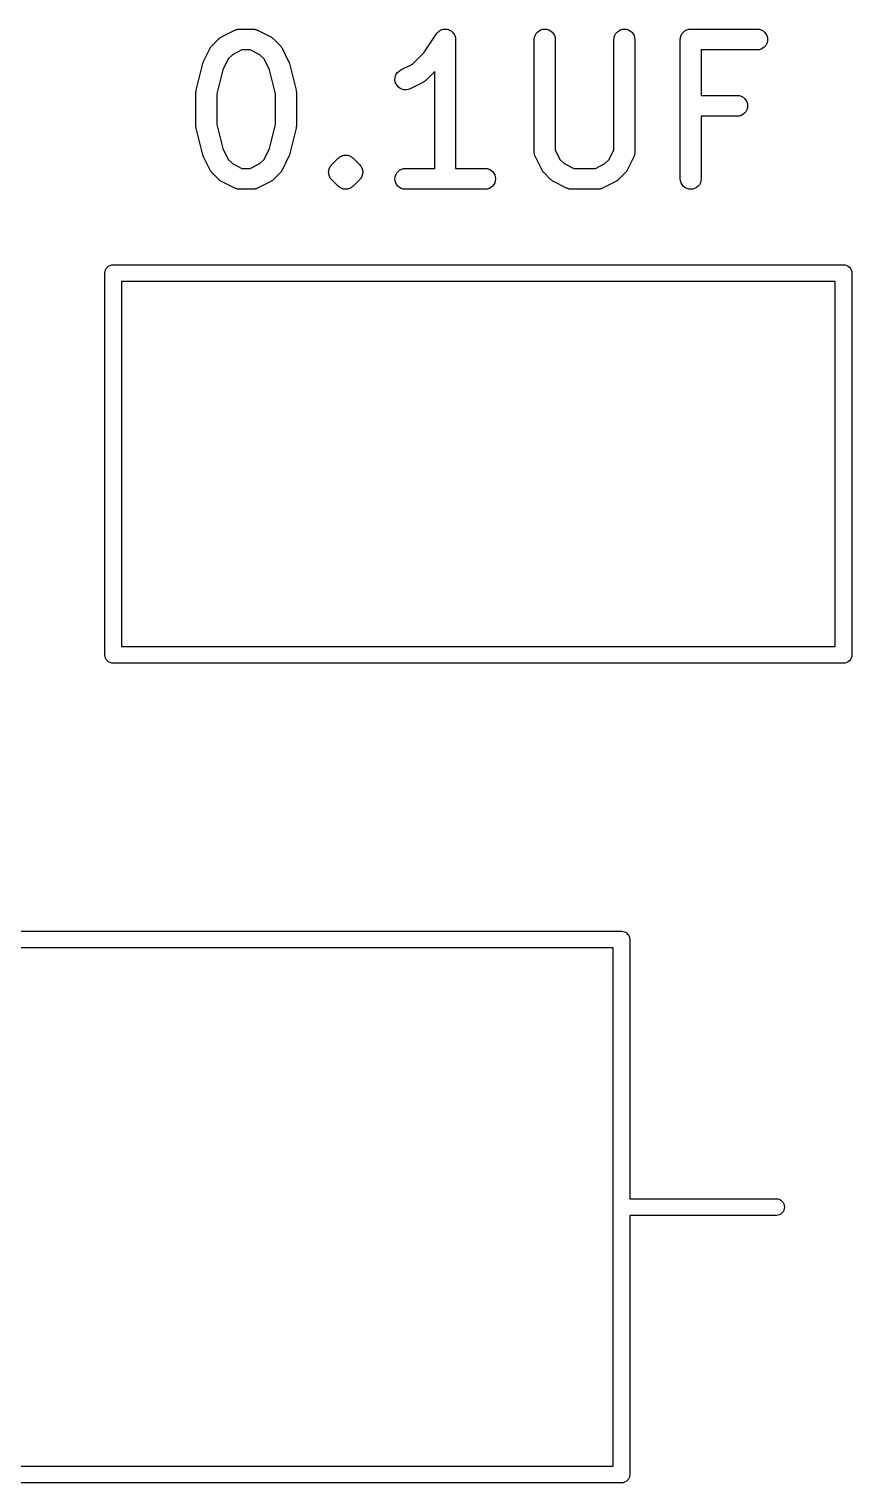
# Model space of a CAD drawing. Extents: x 34.9 to 107.5, y -97.9 to -39.6.
# Drawn here: x 80.07 to 85.97, y -52.53 to -42.09 of the extents above; entities that cross this region are included whole.
import ezdxf

# ---------------------------------------------------------------- set-up
doc = ezdxf.new("R2010")
doc.units = 0
doc.header["$MEASUREMENT"] = 0
doc.layers.add('BLACK', color=7, linetype='CONTINUOUS')

msp = doc.modelspace()

# ---------------------------------------------------------------- linework, layer by layer
at = {"layer": 'BLACK', "linetype": 'CONTINUOUS'}
for p, q in [((81.3818, -42.2066), (81.4294, -42.159)), ((81.4294, -42.159), (81.4302, -42.1582)), ((81.4302, -42.1582), (81.4335, -42.1556)), ((81.4335, -42.1556), (81.4365, -42.1527)), ((81.4365, -42.1527), (81.4392, -42.151)), ((81.4392, -42.151), (81.4416, -42.1491)), ((81.4416, -42.1491), (81.4454, -42.1472)), ((81.4454, -42.1472), (81.4489, -42.1449)), ((81.4489, -42.1449), (81.5442, -42.0973)), ((81.5442, -42.0973), (81.5451, -42.0968)), ((81.5451, -42.0968), (81.5472, -42.0961)), ((81.5472, -42.0961), (81.5491, -42.095)), ((81.5491, -42.095), (81.554, -42.0936)), ((81.554, -42.0936), (81.5589, -42.0918)), ((81.5589, -42.0918), (81.561, -42.0914)), ((81.561, -42.0914), (81.5631, -42.0908)), ((81.5631, -42.0908), (81.5683, -42.0903)), ((81.5683, -42.0903), (81.5733, -42.0895)), ((81.5733, -42.0895), (81.5755, -42.0896)), ((81.5755, -42.0896), (81.5777, -42.0894)), ((81.5777, -42.0894), (81.673, -42.0894)), ((81.673, -42.0894), (81.674, -42.0894)), ((81.674, -42.0894), (81.6762, -42.0896)), ((81.6762, -42.0896), (81.6784, -42.0896)), ((81.6784, -42.0896), (81.6835, -42.0904)), ((81.6835, -42.0904), (81.6885, -42.091)), ((81.6885, -42.091), (81.6906, -42.0917)), ((81.6906, -42.0917), (81.6928, -42.0921)), ((81.6928, -42.0921), (81.6976, -42.0939)), ((81.6976, -42.0939), (81.7025, -42.0954)), ((81.7025, -42.0954), (81.7044, -42.0965)), ((81.7044, -42.0965), (81.7065, -42.0973)), ((81.7065, -42.0973), (81.8017, -42.1449)), ((81.8017, -42.1449), (81.8027, -42.1454)), ((81.8027, -42.1454), (81.8062, -42.1477)), ((81.8062, -42.1477), (81.8099, -42.1497)), ((81.8099, -42.1497), (81.8123, -42.1517)), ((81.8123, -42.1517), (81.8149, -42.1534)), ((81.8149, -42.1534), (81.818, -42.1563)), ((81.818, -42.1563), (81.8212, -42.159)), ((81.8212, -42.159), (81.8688, -42.2066)), ((82.9004, -42.2595), (82.9915, -42.1228)), ((82.9915, -42.1228), (82.992, -42.122)), ((82.992, -42.122), (82.9921, -42.1219)), ((82.992, -42.122), (82.992, -42.122)), ((82.992, -42.122), (82.992, -42.122)), ((82.9921, -42.1219), (82.9968, -42.1163)), ((82.9968, -42.1163), (83.0014, -42.1108)), ((83.0014, -42.1108), (83.0015, -42.1108)), ((83.0015, -42.1107), (83.0074, -42.106)), ((83.0015, -42.1108), (83.0015, -42.1107)), ((83.0074, -42.106), (83.0128, -42.1016)), ((83.0128, -42.1016), (83.0129, -42.1016)), ((83.0129, -42.1016), (83.0198, -42.098)), ((83.0129, -42.1016), (83.0129, -42.1016)), ((83.0198, -42.098), (83.0258, -42.0948)), ((83.0258, -42.0948), (83.0259, -42.0948)), ((83.0259, -42.0948), (83.0332, -42.0927)), ((83.0259, -42.0948), (83.0259, -42.0948)), ((83.0332, -42.0927), (83.0399, -42.0907)), ((83.0399, -42.0907), (83.0399, -42.0907)), ((83.0399, -42.0907), (83.04, -42.0907)), ((83.04, -42.0907), (83.0472, -42.09)), ((83.0472, -42.09), (83.0544, -42.0894)), ((83.0544, -42.0894), (83.0545, -42.0894)), ((83.0545, -42.0894), (83.0545, -42.0894)), ((83.0545, -42.0894), (83.062, -42.0902)), ((83.062, -42.0902), (83.069, -42.0909)), ((83.069, -42.0909), (83.069, -42.0909)), ((83.069, -42.0909), (83.0691, -42.0909)), ((83.0691, -42.0909), (83.0765, -42.0932)), ((83.0765, -42.0932), (83.083, -42.0952)), ((83.083, -42.0952), (83.083, -42.0953)), ((83.083, -42.0953), (83.0831, -42.0953)), ((83.0831, -42.0953), (83.0896, -42.0988)), ((83.0896, -42.0988), (83.0958, -42.1022)), ((83.0958, -42.1022), (83.0959, -42.1022)), ((83.0959, -42.1022), (83.0959, -42.1023)), ((83.0959, -42.1023), (83.1015, -42.1069)), ((83.1015, -42.1069), (83.1071, -42.1115)), ((83.1071, -42.1115), (83.1072, -42.1116)), ((83.1072, -42.1116), (83.1072, -42.1116)), ((83.1072, -42.1116), (83.1121, -42.1176)), ((83.1121, -42.1176), (83.1164, -42.1229)), ((83.1164, -42.1229), (83.1164, -42.1229)), ((83.1164, -42.1229), (83.1164, -42.123)), ((83.1164, -42.123), (83.1201, -42.1298)), ((83.1201, -42.1298), (83.1232, -42.1358)), ((83.1232, -42.1358), (83.1233, -42.1359)), ((83.1233, -42.1359), (83.1233, -42.1359)), ((83.1233, -42.1359), (83.1254, -42.143)), ((83.1254, -42.143), (83.1275, -42.1498)), ((83.1275, -42.1498), (83.1275, -42.1499)), ((83.1275, -42.1499), (83.1275, -42.1499)), ((83.1275, -42.1499), (83.1282, -42.1573)), ((83.1282, -42.1573), (83.1289, -42.1644)), ((83.1289, -42.1644), (83.1289, -43.0894)), ((83.6932, -42.1633), (83.6948, -42.1488)), ((83.6932, -42.1644), (83.6932, -42.1633)), ((83.6932, -42.9739), (83.6932, -42.1644)), ((83.6948, -42.1488), (83.6993, -42.1348)), ((83.6993, -42.1348), (83.7063, -42.122)), ((83.7063, -42.122), (83.7157, -42.1108)), ((83.7157, -42.1108), (83.7271, -42.1016)), ((83.7271, -42.1016), (83.7401, -42.0948)), ((83.7401, -42.0948), (83.7541, -42.0907)), ((83.7541, -42.0907), (83.7687, -42.0894)), ((83.7687, -42.0894), (83.7833, -42.0909)), ((83.7833, -42.0909), (83.7973, -42.0952)), ((83.7973, -42.0952), (83.8101, -42.1022)), ((83.8101, -42.1022), (83.8214, -42.1115)), ((83.8214, -42.1115), (83.8307, -42.1229)), ((83.8307, -42.1229), (83.8375, -42.1358)), ((83.8375, -42.1358), (83.8418, -42.1498)), ((83.8418, -42.1498), (83.8432, -42.1644)), ((83.8432, -42.1644), (83.8432, -42.9562)), ((84.2646, -42.1633), (84.2663, -42.1488)), ((84.2646, -42.1644), (84.2646, -42.1633)), ((84.2646, -42.9562), (84.2646, -42.1644)), ((84.2663, -42.1488), (84.2707, -42.1348)), ((84.2707, -42.1348), (84.2777, -42.122)), ((84.2777, -42.122), (84.2871, -42.1108)), ((84.2871, -42.1108), (84.2986, -42.1016)), ((84.2986, -42.1016), (84.3115, -42.0948)), ((84.3115, -42.0948), (84.3256, -42.0907)), ((84.3256, -42.0907), (84.3401, -42.0894)), ((84.3401, -42.0894), (84.3547, -42.0909)), ((84.3547, -42.0909), (84.3687, -42.0952)), ((84.3687, -42.0952), (84.3816, -42.1022)), ((84.3816, -42.1022), (84.3928, -42.1115)), ((84.3928, -42.1115), (84.4021, -42.1229)), ((84.4021, -42.1229), (84.409, -42.1358)), ((84.409, -42.1358), (84.4132, -42.1498)), ((84.4132, -42.1498), (84.4146, -42.1644)), ((84.4146, -42.1644), (84.4146, -42.9739)), ((84.7408, -42.1633), (84.7416, -42.1563)), ((84.7408, -42.1638), (84.7408, -42.1633)), ((84.7408, -42.1639), (84.7408, -42.1638)), ((84.7408, -42.1644), (84.7408, -42.1639)), ((84.7408, -42.1639), (84.7408, -42.1639)), ((84.7408, -43.1644), (84.7408, -42.1644)), ((84.7416, -42.1563), (84.7423, -42.1493)), ((84.7423, -42.1493), (84.7424, -42.149)), ((84.7424, -42.1488), (84.7446, -42.1421)), ((84.7424, -42.149), (84.7424, -42.1488)), ((84.7446, -42.1421), (84.7467, -42.1353)), ((84.7467, -42.1353), (84.7468, -42.1351)), ((84.7468, -42.1351), (84.7469, -42.1348)), ((84.7469, -42.1348), (84.7503, -42.1286)), ((84.7503, -42.1286), (84.7536, -42.1224)), ((84.7536, -42.1224), (84.7538, -42.1222)), ((84.7538, -42.1222), (84.7539, -42.122)), ((84.7539, -42.122), (84.7585, -42.1166)), ((84.7585, -42.1166), (84.763, -42.1112)), ((84.763, -42.1112), (84.7632, -42.111)), ((84.7632, -42.111), (84.7633, -42.1108)), ((84.7633, -42.1108), (84.7688, -42.1064)), ((84.7688, -42.1064), (84.7743, -42.1019)), ((84.7743, -42.1019), (84.7745, -42.1018)), ((84.7745, -42.1018), (84.7747, -42.1016)), ((84.7747, -42.1016), (84.781, -42.0984)), ((84.781, -42.0984), (84.7872, -42.095)), ((84.7872, -42.095), (84.7875, -42.095)), ((84.7875, -42.095), (84.7877, -42.0948)), ((84.7877, -42.0948), (84.7945, -42.0928)), ((84.7945, -42.0928), (84.8012, -42.0908)), ((84.8012, -42.0908), (84.8015, -42.0908)), ((84.8015, -42.0908), (84.8018, -42.0907)), ((84.8018, -42.0907), (84.8088, -42.0901)), ((84.8088, -42.0901), (84.8158, -42.0894)), ((84.8158, -42.0894), (85.292, -42.0894)), ((85.292, -42.0894), (85.293, -42.0894)), ((85.293, -42.0894), (85.3076, -42.091)), ((85.3076, -42.091), (85.3215, -42.0954)), ((85.3215, -42.0954), (85.3344, -42.1025)), ((85.3344, -42.1025), (85.3456, -42.1119)), ((85.3456, -42.1119), (85.3548, -42.1233)), ((85.3548, -42.1233), (85.3615, -42.1363)), ((85.3615, -42.1363), (85.3657, -42.1503)), ((85.367, -42.1649), (85.3655, -42.1795)), ((85.3657, -42.1503), (85.367, -42.1649)), ((81.3202, -42.3213), (81.3678, -42.2261)), ((81.3678, -42.2261), (81.3682, -42.2251)), ((81.3682, -42.2251), (81.3705, -42.2216)), ((81.3705, -42.2216), (81.3725, -42.2179)), ((81.3725, -42.2179), (81.3745, -42.2155)), ((81.3745, -42.2155), (81.3762, -42.2129)), ((81.3762, -42.2129), (81.3791, -42.2098)), ((81.3791, -42.2098), (81.3818, -42.2066)), ((81.5954, -42.2394), (81.5269, -42.2736)), ((81.6552, -42.2394), (81.5954, -42.2394)), ((81.7238, -42.2736), (81.6552, -42.2394)), ((81.8688, -42.2066), (81.8696, -42.2073)), ((81.8696, -42.2073), (81.8722, -42.2106)), ((81.8722, -42.2106), (81.8751, -42.2137)), ((81.8751, -42.2137), (81.8768, -42.2163)), ((81.8768, -42.2163), (81.8787, -42.2188)), ((81.8787, -42.2188), (81.8806, -42.2225)), ((81.8806, -42.2225), (81.8829, -42.2261)), ((81.8829, -42.2261), (81.9305, -42.3213)), ((82.819, -42.3408), (82.9004, -42.2595)), ((85.292, -42.2394), (84.8908, -42.2394)), ((84.8908, -42.2394), (84.8908, -42.5656)), ((85.3066, -42.238), (85.292, -42.2394)), ((85.3206, -42.2337), (85.3066, -42.238)), ((85.3335, -42.2268), (85.3206, -42.2337)), ((85.3448, -42.2176), (85.3335, -42.2268)), ((85.3542, -42.2063), (85.3448, -42.2176)), ((85.3611, -42.1934), (85.3542, -42.2063)), ((85.3655, -42.1795), (85.3611, -42.1934)), ((81.2669, -42.5271), (81.3145, -42.3367)), ((81.3145, -42.3367), (81.3147, -42.3357)), ((81.3147, -42.3357), (81.3149, -42.3353)), ((81.3149, -42.335), (81.3174, -42.3285)), ((81.3149, -42.3353), (81.3149, -42.335)), ((81.3174, -42.3285), (81.3198, -42.3219)), ((81.3198, -42.3219), (81.32, -42.3216)), ((81.32, -42.3216), (81.3202, -42.3213)), ((81.4965, -42.304), (81.458, -42.381)), ((81.5269, -42.2736), (81.4965, -42.304)), ((81.7542, -42.304), (81.7238, -42.2736)), ((81.7927, -42.381), (81.7542, -42.304)), ((81.9305, -42.3213), (81.931, -42.3223)), ((81.931, -42.3223), (81.9311, -42.3226)), ((81.9311, -42.3226), (81.9313, -42.3229)), ((81.9313, -42.3229), (81.9336, -42.3295)), ((81.9336, -42.3295), (81.936, -42.336)), ((81.936, -42.336), (81.9361, -42.3363)), ((81.9361, -42.3363), (81.9362, -42.3367)), ((81.9362, -42.3367), (81.9838, -42.5271)), ((82.7346, -42.383), (82.819, -42.3408)), ((81.458, -42.381), (81.4146, -42.5546)), ((81.836, -42.5546), (81.7927, -42.381)), ((82.6934, -42.455), (82.6938, -42.4404)), ((82.6957, -42.4695), (82.6934, -42.455)), ((82.6938, -42.4404), (82.6971, -42.4261)), ((82.7009, -42.4832), (82.6957, -42.4695)), ((82.6971, -42.4261), (82.7031, -42.4128)), ((82.7031, -42.4128), (82.7116, -42.4009)), ((82.7116, -42.4009), (82.7223, -42.3908)), ((82.7223, -42.3908), (82.7346, -42.383)), ((82.897, -42.4696), (82.8017, -42.5172)), ((82.9005, -42.4673), (82.897, -42.4696)), ((82.9043, -42.4654), (82.9005, -42.4673)), ((82.9067, -42.4634), (82.9043, -42.4654)), ((82.9094, -42.4618), (82.9067, -42.4634)), ((82.9124, -42.4589), (82.9094, -42.4618)), ((82.9157, -42.4562), (82.9124, -42.4589)), ((82.9165, -42.4555), (82.9157, -42.4562)), ((82.9789, -42.3931), (82.9165, -42.4555)), ((82.9789, -43.0894), (82.9789, -42.3931)), ((81.2646, -42.5443), (81.2648, -42.543)), ((81.2646, -42.5453), (81.2646, -42.5443)), ((81.2646, -42.7834), (81.2646, -42.5453)), ((81.2647, -42.5416), (81.2656, -42.5357)), ((81.2648, -42.543), (81.2647, -42.5416)), ((81.2656, -42.5357), (81.2663, -42.5297)), ((81.2663, -42.5297), (81.2667, -42.5285)), ((81.2667, -42.5285), (81.2669, -42.5271)), ((81.4146, -42.5546), (81.4146, -42.7742)), ((81.836, -42.7742), (81.836, -42.5546)), ((81.9838, -42.5271), (81.9841, -42.5282)), ((81.9841, -42.5282), (81.9842, -42.5295)), ((81.9842, -42.5295), (81.9846, -42.5308)), ((81.9846, -42.5308), (81.9852, -42.5367)), ((81.9852, -42.5367), (81.986, -42.5427)), ((81.986, -42.5427), (81.9859, -42.544)), ((81.9859, -42.544), (81.986, -42.5453)), ((81.986, -42.5453), (81.986, -42.7834)), ((82.7086, -42.4956), (82.7009, -42.4832)), ((82.7186, -42.5063), (82.7086, -42.4956)), ((82.7304, -42.5149), (82.7186, -42.5063)), ((82.7437, -42.521), (82.7304, -42.5149)), ((82.758, -42.5244), (82.7437, -42.521)), ((82.7726, -42.525), (82.758, -42.5244)), ((82.7871, -42.5227), (82.7726, -42.525)), ((82.8008, -42.5176), (82.7871, -42.5227)), ((82.8017, -42.5172), (82.8008, -42.5176)), ((84.8908, -42.5656), (85.1491, -42.5656)), ((85.1491, -42.5656), (85.1502, -42.5656)), ((85.1502, -42.5656), (85.1647, -42.5672)), ((85.1647, -42.5672), (85.1787, -42.5716)), ((85.1787, -42.5716), (85.1915, -42.5787)), ((85.1915, -42.5787), (85.2027, -42.5881)), ((85.2113, -42.6825), (85.202, -42.6938)), ((85.2027, -42.5881), (85.2119, -42.5995)), ((85.2183, -42.6696), (85.2113, -42.6825)), ((85.2119, -42.5995), (85.2187, -42.6125)), ((85.2226, -42.6557), (85.2183, -42.6696)), ((85.2187, -42.6125), (85.2228, -42.6265)), ((85.2241, -42.6411), (85.2226, -42.6557)), ((85.2228, -42.6265), (85.2241, -42.6411)), ((81.2647, -42.7848), (81.2646, -42.7834)), ((81.2647, -42.7861), (81.2647, -42.7848)), ((81.2655, -42.792), (81.2647, -42.7861)), ((81.4146, -42.7742), (81.458, -42.9477)), ((81.7927, -42.9477), (81.836, -42.7742)), ((81.986, -42.7871), (81.9851, -42.7931)), ((81.986, -42.7845), (81.9859, -42.7858)), ((81.9859, -42.7858), (81.986, -42.7871)), ((81.986, -42.7834), (81.986, -42.7845)), ((85.1491, -42.7156), (84.8908, -42.7156)), ((84.8908, -42.7156), (84.8908, -43.1644)), ((85.1637, -42.7141), (85.1491, -42.7156)), ((85.1777, -42.7099), (85.1637, -42.7141)), ((85.1906, -42.703), (85.1777, -42.7099)), ((85.202, -42.6938), (85.1906, -42.703)), ((81.266, -42.798), (81.2655, -42.792)), ((81.2664, -42.7993), (81.266, -42.798)), ((81.2666, -42.8006), (81.2664, -42.7993)), ((81.2669, -42.8016), (81.2666, -42.8006)), ((81.3145, -42.9921), (81.2669, -42.8016)), ((81.9838, -42.8016), (81.9362, -42.9921)), ((81.984, -42.8003), (81.9838, -42.8016)), ((81.9844, -42.799), (81.984, -42.8003)), ((81.9851, -42.7931), (81.9844, -42.799)), ((81.3146, -42.9924), (81.3145, -42.9921)), ((81.3146, -42.9928), (81.3146, -42.9924)), ((81.317, -42.9993), (81.3146, -42.9928)), ((81.3194, -43.0059), (81.317, -42.9993)), ((81.458, -42.9477), (81.4965, -43.0247)), ((81.7542, -43.0247), (81.7927, -42.9477)), ((81.9357, -42.9938), (81.9332, -43.0003)), ((81.9358, -42.9934), (81.9357, -42.9938)), ((81.9359, -42.9931), (81.9358, -42.9934)), ((81.9362, -42.9921), (81.9359, -42.9931)), ((82.305, -43.003), (82.3113, -42.9997)), ((82.3113, -42.9997), (82.3114, -42.9997)), ((82.3114, -42.9997), (82.3115, -42.9996)), ((82.3115, -42.9996), (82.3117, -42.9996)), ((82.3117, -42.9996), (82.3118, -42.9995)), ((82.3118, -42.9995), (82.3185, -42.9975)), ((82.3185, -42.9975), (82.3253, -42.9955)), ((82.3253, -42.9955), (82.3254, -42.9955)), ((82.3254, -42.9955), (82.3256, -42.9955)), ((82.3256, -42.9955), (82.3257, -42.9955)), ((82.3257, -42.9955), (82.3258, -42.9954)), ((82.3258, -42.9954), (82.3328, -42.9948)), ((82.3328, -42.9948), (82.3399, -42.9941)), ((82.3399, -42.9941), (82.34, -42.9942)), ((82.34, -42.9942), (82.3401, -42.9941)), ((82.3401, -42.9941), (82.3403, -42.9942)), ((82.3403, -42.9942), (82.3404, -42.9941)), ((82.3404, -42.9941), (82.3473, -42.9949)), ((82.3473, -42.9949), (82.3544, -42.9956)), ((82.3544, -42.9956), (82.3546, -42.9957)), ((82.3546, -42.9957), (82.3547, -42.9957)), ((82.3547, -42.9957), (82.3548, -42.9957)), ((82.3548, -42.9957), (82.355, -42.9957)), ((82.355, -42.9957), (82.3615, -42.9978)), ((82.3615, -42.9978), (82.3616, -42.9978)), ((82.3616, -42.9978), (82.3684, -42.9999)), ((82.3684, -42.9999), (82.3686, -43)), ((82.3686, -43), (82.3687, -43)), ((82.3687, -43), (82.3688, -43.0001)), ((83.6934, -42.9761), (83.6932, -42.9739)), ((83.6933, -42.9783), (83.6934, -42.9761)), ((83.6941, -42.9834), (83.6933, -42.9783)), ((83.6946, -42.9885), (83.6941, -42.9834)), ((83.6953, -42.9906), (83.6946, -42.9885)), ((83.6956, -42.9928), (83.6953, -42.9906)), ((83.6974, -42.9976), (83.6956, -42.9928)), ((83.6988, -43.0025), (83.6974, -42.9976)), ((83.8432, -42.9562), (83.8774, -43.0247)), ((84.2304, -43.0247), (84.2646, -42.9562)), ((84.4101, -42.9986), (84.4086, -43.0035)), ((84.4119, -42.9938), (84.4101, -42.9986)), ((84.4123, -42.9916), (84.4119, -42.9938)), ((84.413, -42.9895), (84.4123, -42.9916)), ((84.4136, -42.9844), (84.413, -42.9895)), ((84.4144, -42.9794), (84.4136, -42.9844)), ((84.4146, -42.975), (84.4144, -42.9771)), ((84.4144, -42.9771), (84.4144, -42.9794)), ((84.4146, -42.9739), (84.4146, -42.975)), ((81.3196, -43.0062), (81.3194, -43.0059)), ((81.3197, -43.0065), (81.3196, -43.0062)), ((81.3202, -43.0074), (81.3197, -43.0065)), ((81.3678, -43.1027), (81.3202, -43.0074)), ((81.37, -43.1063), (81.3678, -43.1027)), ((81.4965, -43.0247), (81.5269, -43.0551)), ((81.5269, -43.0551), (81.5954, -43.0894)), ((81.5954, -43.0894), (81.6552, -43.0894)), ((81.6552, -43.0894), (81.7238, -43.0551)), ((81.7238, -43.0551), (81.7542, -43.0247)), ((81.8824, -43.1036), (81.8801, -43.1072)), ((81.8829, -43.1027), (81.8824, -43.1036)), ((81.9305, -43.0074), (81.8829, -43.1027)), ((81.9306, -43.0071), (81.9305, -43.0074)), ((81.9308, -43.0068), (81.9306, -43.0071)), ((81.9332, -43.0003), (81.9308, -43.0068)), ((82.2178, -43.109), (82.2185, -43.1019)), ((82.2185, -43.1019), (82.2186, -43.1017)), ((82.2186, -43.1014), (82.2207, -43.0947)), ((82.2186, -43.1017), (82.2186, -43.1014)), ((82.2207, -43.0947), (82.2228, -43.0879)), ((82.2228, -43.0879), (82.2229, -43.0877)), ((82.2229, -43.0877), (82.223, -43.0875)), ((82.223, -43.0875), (82.2264, -43.0812)), ((82.2264, -43.0812), (82.2297, -43.075)), ((82.2297, -43.075), (82.2298, -43.0748)), ((82.2298, -43.0748), (82.23, -43.0746)), ((82.23, -43.0746), (82.2345, -43.0691)), ((82.2345, -43.0691), (82.239, -43.0637)), ((82.239, -43.0637), (82.2866, -43.0161)), ((82.2866, -43.0161), (82.2869, -43.0158)), ((82.2869, -43.0158), (82.287, -43.0157)), ((82.287, -43.0157), (82.2871, -43.0156)), ((82.287, -43.0157), (82.287, -43.0157)), ((82.2871, -43.0156), (82.2872, -43.0155)), ((82.2871, -43.0156), (82.2871, -43.0156)), ((82.2872, -43.0155), (82.2873, -43.0154)), ((82.2873, -43.0154), (82.2928, -43.011)), ((82.2928, -43.011), (82.2983, -43.0065)), ((82.2983, -43.0065), (82.2985, -43.0065)), ((82.2985, -43.0065), (82.2986, -43.0064)), ((82.2986, -43.0064), (82.2987, -43.0063)), ((82.2987, -43.0063), (82.2988, -43.0062)), ((82.2988, -43.0062), (82.305, -43.003)), ((82.3688, -43.0001), (82.3689, -43.0001)), ((82.3689, -43.0001), (82.375, -43.0034)), ((82.375, -43.0034), (82.3813, -43.0068)), ((82.3813, -43.0068), (82.3814, -43.0069)), ((82.3814, -43.0069), (82.3816, -43.007)), ((82.3816, -43.007), (82.3817, -43.007)), ((82.3817, -43.007), (82.3818, -43.0071)), ((82.3818, -43.0071), (82.3872, -43.0116)), ((82.3872, -43.0116), (82.3927, -43.0161)), ((82.3927, -43.0161), (82.4403, -43.0637)), ((82.4403, -43.0637), (82.4406, -43.0641)), ((82.4406, -43.0641), (82.4406, -43.0641)), ((82.4406, -43.0641), (82.4406, -43.0641)), ((82.4406, -43.0641), (82.441, -43.0645)), ((82.441, -43.0645), (82.4454, -43.07)), ((82.4454, -43.07), (82.4499, -43.0755)), ((82.4499, -43.0755), (82.45, -43.0757)), ((82.45, -43.0757), (82.4501, -43.0759)), ((82.4501, -43.0759), (82.4534, -43.0822)), ((82.4534, -43.0822), (82.4567, -43.0884)), ((82.4567, -43.0884), (82.4568, -43.0887)), ((82.4568, -43.0887), (82.4569, -43.0889)), ((82.4569, -43.0889), (82.4589, -43.0957)), ((82.4589, -43.0957), (82.4609, -43.1024)), ((82.4609, -43.1024), (82.4609, -43.1027)), ((82.4609, -43.1027), (82.461, -43.103)), ((82.461, -43.103), (82.4616, -43.11)), ((82.7153, -43.1112), (82.7267, -43.1019)), ((82.7267, -43.1019), (82.7396, -43.095)), ((82.7396, -43.095), (82.7536, -43.0908)), ((82.7536, -43.0908), (82.7682, -43.0894)), ((82.7682, -43.0894), (82.9789, -43.0894)), ((83.1289, -43.0894), (83.3396, -43.0894)), ((83.3396, -43.0894), (83.3407, -43.0894)), ((83.3407, -43.0894), (83.3552, -43.091)), ((83.3552, -43.091), (83.3692, -43.0954)), ((83.3692, -43.0954), (83.382, -43.1025)), ((83.382, -43.1025), (83.3932, -43.1119)), ((83.6999, -43.0044), (83.6988, -43.0025)), ((83.7006, -43.0065), (83.6999, -43.0044)), ((83.7011, -43.0074), (83.7006, -43.0065)), ((83.7487, -43.1027), (83.7011, -43.0074)), ((83.751, -43.1063), (83.7487, -43.1027)), ((83.8774, -43.0247), (83.9079, -43.0551)), ((83.9079, -43.0551), (83.9764, -43.0894)), ((83.9764, -43.0894), (84.1314, -43.0894)), ((84.1314, -43.0894), (84.2, -43.0551)), ((84.2, -43.0551), (84.2304, -43.0247)), ((84.3586, -43.1036), (84.3563, -43.1072)), ((84.3591, -43.1027), (84.3586, -43.1036)), ((84.4067, -43.0074), (84.3591, -43.1027)), ((84.4075, -43.0054), (84.4067, -43.0074)), ((84.4086, -43.0035), (84.4075, -43.0054)), ((81.372, -43.11), (81.37, -43.1063)), ((81.3739, -43.1124), (81.372, -43.11)), ((81.3756, -43.1151), (81.3739, -43.1124)), ((81.3785, -43.1181), (81.3756, -43.1151)), ((81.3811, -43.1214), (81.3785, -43.1181)), ((81.3818, -43.1222), (81.3811, -43.1214)), ((81.4294, -43.1698), (81.3818, -43.1222)), ((81.4327, -43.1725), (81.4294, -43.1698)), ((81.4357, -43.1754), (81.4327, -43.1725)), ((81.4383, -43.1771), (81.4357, -43.1754)), ((81.4408, -43.1791), (81.4383, -43.1771)), ((81.4445, -43.1811), (81.4408, -43.1791)), ((81.448, -43.1834), (81.4445, -43.1811)), ((81.4489, -43.1838), (81.448, -43.1834)), ((81.5442, -43.2315), (81.4489, -43.1838)), ((81.8017, -43.1838), (81.7065, -43.2315)), ((81.8053, -43.1816), (81.8017, -43.1838)), ((81.809, -43.1797), (81.8053, -43.1816)), ((81.8115, -43.1777), (81.809, -43.1797)), ((81.8141, -43.1761), (81.8115, -43.1777)), ((81.8172, -43.1732), (81.8141, -43.1761)), ((81.8205, -43.1705), (81.8172, -43.1732)), ((81.8212, -43.1698), (81.8205, -43.1705)), ((81.8688, -43.1222), (81.8212, -43.1698)), ((81.8715, -43.1189), (81.8688, -43.1222)), ((81.8745, -43.1159), (81.8715, -43.1189)), ((81.8762, -43.1133), (81.8745, -43.1159)), ((81.8781, -43.1109), (81.8762, -43.1133)), ((81.8801, -43.1072), (81.8781, -43.1109)), ((82.217, -43.116), (82.2178, -43.109)), ((82.217, -43.1162), (82.217, -43.116)), ((82.217, -43.1165), (82.217, -43.1162)), ((82.2177, -43.1235), (82.217, -43.1165)), ((82.2183, -43.1306), (82.2177, -43.1235)), ((82.2184, -43.1308), (82.2183, -43.1306)), ((82.2184, -43.1311), (82.2184, -43.1308)), ((82.2204, -43.1378), (82.2184, -43.1311)), ((82.2224, -43.1446), (82.2204, -43.1378)), ((82.2225, -43.1448), (82.2224, -43.1446)), ((82.2226, -43.1451), (82.2225, -43.1448)), ((82.2259, -43.1514), (82.2226, -43.1451)), ((82.2291, -43.1576), (82.2259, -43.1514)), ((82.2293, -43.1578), (82.2291, -43.1576)), ((82.2294, -43.158), (82.2293, -43.1578)), ((82.2338, -43.1635), (82.2294, -43.158)), ((82.2382, -43.169), (82.2338, -43.1635)), ((82.2386, -43.1694), (82.2382, -43.169)), ((82.239, -43.1698), (82.2386, -43.1694)), ((82.2386, -43.1694), (82.2386, -43.1694)), ((82.2386, -43.1694), (82.2386, -43.1694)), ((82.2866, -43.2174), (82.239, -43.1698)), ((82.4403, -43.1698), (82.3927, -43.2174)), ((82.4448, -43.1643), (82.4403, -43.1698)), ((82.4493, -43.1589), (82.4448, -43.1643)), ((82.4494, -43.1587), (82.4493, -43.1589)), ((82.4496, -43.1585), (82.4494, -43.1587)), ((82.4529, -43.1522), (82.4496, -43.1585)), ((82.4563, -43.1461), (82.4529, -43.1522)), ((82.4564, -43.1458), (82.4563, -43.1461)), ((82.4565, -43.1456), (82.4564, -43.1458)), ((82.4586, -43.1387), (82.4565, -43.1456)), ((82.4607, -43.1321), (82.4586, -43.1387)), ((82.4608, -43.1316), (82.4607, -43.1318)), ((82.4607, -43.1318), (82.4607, -43.1321)), ((82.4615, -43.1244), (82.4608, -43.1316)), ((82.4622, -43.1175), (82.4615, -43.1244)), ((82.4616, -43.11), (82.4622, -43.117)), ((82.4622, -43.117), (82.4622, -43.1173)), ((82.4622, -43.1173), (82.4622, -43.1175)), ((82.6932, -43.1639), (82.6947, -43.1493)), ((82.6945, -43.1784), (82.6932, -43.1639)), ((82.6987, -43.1925), (82.6945, -43.1784)), ((82.6947, -43.1493), (82.699, -43.1353)), ((82.7054, -43.2054), (82.6987, -43.1925)), ((82.699, -43.1353), (82.706, -43.1224)), ((82.7146, -43.2169), (82.7054, -43.2054)), ((82.706, -43.1224), (82.7153, -43.1112)), ((83.4018, -43.2063), (83.3925, -43.2176)), ((83.3932, -43.1119), (83.4024, -43.1233)), ((83.4088, -43.1934), (83.4018, -43.2063)), ((83.4024, -43.1233), (83.4092, -43.1363)), ((83.4131, -43.1795), (83.4088, -43.1934)), ((83.4092, -43.1363), (83.4133, -43.1503)), ((83.4146, -43.1649), (83.4131, -43.1795)), ((83.4133, -43.1503), (83.4146, -43.1649)), ((83.7529, -43.11), (83.751, -43.1063)), ((83.7549, -43.1124), (83.7529, -43.11)), ((83.7565, -43.1151), (83.7549, -43.1124)), ((83.7594, -43.1181), (83.7565, -43.1151)), ((83.762, -43.1214), (83.7594, -43.1181)), ((83.7628, -43.1222), (83.762, -43.1214)), ((83.8104, -43.1698), (83.7628, -43.1222)), ((83.8136, -43.1725), (83.8104, -43.1698)), ((83.8167, -43.1754), (83.8136, -43.1725)), ((83.8193, -43.1771), (83.8167, -43.1754)), ((83.8217, -43.1791), (83.8193, -43.1771)), ((83.8254, -43.1811), (83.8217, -43.1791)), ((83.829, -43.1834), (83.8254, -43.1811)), ((83.8299, -43.1838), (83.829, -43.1834)), ((83.9251, -43.2315), (83.8299, -43.1838)), ((84.2779, -43.1838), (84.1827, -43.2315)), ((84.2815, -43.1816), (84.2779, -43.1838)), ((84.2852, -43.1797), (84.2815, -43.1816)), ((84.2877, -43.1777), (84.2852, -43.1797)), ((84.2903, -43.1761), (84.2877, -43.1777)), ((84.2934, -43.1732), (84.2903, -43.1761)), ((84.2967, -43.1705), (84.2934, -43.1732)), ((84.2974, -43.1698), (84.2967, -43.1705)), ((84.345, -43.1222), (84.2974, -43.1698)), ((84.3477, -43.1189), (84.345, -43.1222)), ((84.3506, -43.1159), (84.3477, -43.1189)), ((84.3523, -43.1133), (84.3506, -43.1159)), ((84.3543, -43.1109), (84.3523, -43.1133)), ((84.3563, -43.1072), (84.3543, -43.1109)), ((84.7422, -43.1789), (84.7408, -43.1644)), ((84.7465, -43.193), (84.7422, -43.1789)), ((84.7533, -43.2059), (84.7465, -43.193)), ((84.7626, -43.2172), (84.7533, -43.2059)), ((84.8777, -43.2068), (84.8683, -43.218)), ((84.8847, -43.1939), (84.8777, -43.2068)), ((84.8892, -43.18), (84.8847, -43.1939)), ((84.8908, -43.1654), (84.8892, -43.18)), ((84.8908, -43.1644), (84.8908, -43.1654)), ((81.5462, -43.2323), (81.5442, -43.2315)), ((81.5482, -43.2333), (81.5462, -43.2323)), ((81.553, -43.2349), (81.5482, -43.2333)), ((81.5578, -43.2367), (81.553, -43.2349)), ((81.56, -43.2371), (81.5578, -43.2367)), ((81.5621, -43.2377), (81.56, -43.2371)), ((81.5672, -43.2383), (81.5621, -43.2377)), ((81.5723, -43.2392), (81.5672, -43.2383)), ((81.5745, -43.2391), (81.5723, -43.2392)), ((81.5767, -43.2394), (81.5745, -43.2391)), ((81.5777, -43.2394), (81.5767, -43.2394)), ((81.673, -43.2394), (81.5777, -43.2394)), ((81.6751, -43.2392), (81.673, -43.2394)), ((81.6774, -43.2393), (81.6751, -43.2392)), ((81.6824, -43.2385), (81.6774, -43.2393)), ((81.6875, -43.238), (81.6824, -43.2385)), ((81.6896, -43.2373), (81.6875, -43.238)), ((81.6918, -43.237), (81.6896, -43.2373)), ((81.6966, -43.2352), (81.6918, -43.237)), ((81.7015, -43.2337), (81.6966, -43.2352)), ((81.7035, -43.2327), (81.7015, -43.2337)), ((81.7056, -43.2319), (81.7035, -43.2327)), ((81.7065, -43.2315), (81.7056, -43.2319)), ((82.292, -43.2219), (82.2866, -43.2174)), ((82.2975, -43.2264), (82.292, -43.2219)), ((82.2976, -43.2265), (82.2975, -43.2264)), ((82.2977, -43.2266), (82.2976, -43.2265)), ((82.2978, -43.2266), (82.2977, -43.2266)), ((82.2979, -43.2267), (82.2978, -43.2266)), ((82.304, -43.23), (82.2979, -43.2267)), ((82.3103, -43.2334), (82.304, -43.23)), ((82.3104, -43.2335), (82.3103, -43.2334)), ((82.3106, -43.2335), (82.3104, -43.2335)), ((82.3107, -43.2336), (82.3106, -43.2335)), ((82.3108, -43.2336), (82.3107, -43.2336)), ((82.3175, -43.2357), (82.3108, -43.2336)), ((82.3243, -43.2378), (82.3175, -43.2357)), ((82.3244, -43.2378), (82.3243, -43.2378)), ((82.3245, -43.2378), (82.3244, -43.2378)), ((82.3247, -43.2379), (82.3245, -43.2378)), ((82.3248, -43.2379), (82.3247, -43.2379)), ((82.3318, -43.2386), (82.3248, -43.2379)), ((82.3388, -43.2394), (82.3318, -43.2386)), ((82.339, -43.2394), (82.3388, -43.2394)), ((82.3391, -43.2394), (82.339, -43.2394)), ((82.3392, -43.2394), (82.3391, -43.2394)), ((82.3394, -43.2394), (82.3392, -43.2394)), ((82.3463, -43.2387), (82.3394, -43.2394)), ((82.3534, -43.2381), (82.3463, -43.2387)), ((82.3535, -43.2381), (82.3534, -43.2381)), ((82.3537, -43.2381), (82.3535, -43.2381)), ((82.3538, -43.238), (82.3537, -43.2381)), ((82.3539, -43.238), (82.3538, -43.238)), ((82.3606, -43.236), (82.3539, -43.238)), ((82.3675, -43.234), (82.3606, -43.236)), ((82.3676, -43.234), (82.3675, -43.234)), ((82.3677, -43.2339), (82.3676, -43.234)), ((82.3678, -43.2339), (82.3677, -43.2339)), ((82.368, -43.2338), (82.3678, -43.2339)), ((82.3741, -43.2306), (82.368, -43.2338)), ((82.3805, -43.2273), (82.3741, -43.2306)), ((82.3806, -43.2272), (82.3805, -43.2273)), ((82.3807, -43.2271), (82.3806, -43.2272)), ((82.3808, -43.2271), (82.3807, -43.2271)), ((82.3809, -43.227), (82.3808, -43.2271)), ((82.3863, -43.2226), (82.3809, -43.227)), ((82.3919, -43.2181), (82.3863, -43.2226)), ((82.3921, -43.218), (82.3919, -43.2181)), ((82.3923, -43.2178), (82.3921, -43.218)), ((82.3921, -43.218), (82.3921, -43.218)), ((82.3921, -43.218), (82.3921, -43.218)), ((82.3927, -43.2174), (82.3923, -43.2178)), ((82.3923, -43.2178), (82.3923, -43.2178)), ((82.3923, -43.2178), (82.3923, -43.2178)), ((82.7258, -43.2263), (82.7146, -43.2169)), ((82.7386, -43.2333), (82.7258, -43.2263)), ((82.7526, -43.2377), (82.7386, -43.2333)), ((82.7671, -43.2394), (82.7526, -43.2377)), ((82.7682, -43.2394), (82.7671, -43.2394)), ((83.3396, -43.2394), (82.7682, -43.2394)), ((83.3542, -43.238), (83.3396, -43.2394)), ((83.3682, -43.2337), (83.3542, -43.238)), ((83.3811, -43.2268), (83.3682, -43.2337)), ((83.3925, -43.2176), (83.3811, -43.2268)), ((83.9272, -43.2323), (83.9251, -43.2315)), ((83.9291, -43.2333), (83.9272, -43.2323)), ((83.934, -43.2349), (83.9291, -43.2333)), ((83.9388, -43.2367), (83.934, -43.2349)), ((83.941, -43.2371), (83.9388, -43.2367)), ((83.9431, -43.2377), (83.941, -43.2371)), ((83.9482, -43.2383), (83.9431, -43.2377)), ((83.9532, -43.2392), (83.9482, -43.2383)), ((83.9554, -43.2391), (83.9532, -43.2392)), ((83.9576, -43.2394), (83.9554, -43.2391)), ((83.9587, -43.2394), (83.9576, -43.2394)), ((84.1491, -43.2394), (83.9587, -43.2394)), ((84.1513, -43.2392), (84.1491, -43.2394)), ((84.1535, -43.2393), (84.1513, -43.2392)), ((84.1586, -43.2385), (84.1535, -43.2393)), ((84.1637, -43.238), (84.1586, -43.2385)), ((84.1658, -43.2373), (84.1637, -43.238)), ((84.168, -43.237), (84.1658, -43.2373)), ((84.1728, -43.2352), (84.168, -43.237)), ((84.1777, -43.2337), (84.1728, -43.2352)), ((84.1797, -43.2327), (84.1777, -43.2337)), ((84.1817, -43.2319), (84.1797, -43.2327)), ((84.1827, -43.2315), (84.1817, -43.2319)), ((84.7739, -43.2266), (84.7626, -43.2172)), ((84.7867, -43.2335), (84.7739, -43.2266)), ((84.8007, -43.2378), (84.7867, -43.2335)), ((84.8153, -43.2394), (84.8007, -43.2378)), ((84.8299, -43.2381), (84.8153, -43.2394)), ((84.8439, -43.2339), (84.8299, -43.2381)), ((84.8569, -43.2271), (84.8439, -43.2339)), ((84.8683, -43.218), (84.8569, -43.2271)), ((80.6117, -43.842), (80.6129, -43.8302)), ((80.6129, -43.8302), (80.6163, -43.8189)), ((80.6163, -43.8189), (80.6219, -43.8085)), ((80.6219, -43.8085), (80.6294, -43.7994)), ((80.6294, -43.7994), (80.6385, -43.7919)), ((80.6385, -43.7919), (80.6489, -43.7863)), ((80.6489, -43.7863), (80.6602, -43.7829)), ((80.6602, -43.7829), (80.6691, -43.782)), ((80.6691, -43.782), (80.672, -43.7817)), ((80.672, -43.7817), (80.6749, -43.782)), ((80.6749, -43.782), (85.9091, -43.782)), ((85.9091, -43.782), (85.912, -43.7817)), ((85.912, -43.7817), (85.9149, -43.782)), ((85.9149, -43.782), (85.9149, -43.782)), ((85.9149, -43.782), (85.9238, -43.7829)), ((85.9238, -43.7829), (85.9351, -43.7863)), ((85.9351, -43.7863), (85.9455, -43.7919)), ((85.9455, -43.7919), (85.9546, -43.7994)), ((85.9546, -43.7994), (85.9621, -43.8085)), ((85.9621, -43.8085), (85.9677, -43.8189)), ((85.9677, -43.8189), (85.9711, -43.8302)), ((85.9711, -43.8302), (85.9723, -43.842)), ((80.612, -43.8449), (80.6117, -43.842)), ((80.612, -46.579), (80.612, -43.8449)), ((80.732, -43.902), (80.732, -46.522)), ((85.852, -43.902), (80.732, -43.902)), ((85.852, -46.522), (85.852, -43.902)), ((85.9723, -43.842), (85.972, -43.8449)), ((85.972, -43.8449), (85.972, -46.5791)), ((80.732, -46.522), (85.852, -46.522)), ((80.6117, -46.582), (80.612, -46.579)), ((80.6129, -46.5938), (80.6117, -46.582)), ((80.6163, -46.6051), (80.6129, -46.5938)), ((80.6219, -46.6155), (80.6163, -46.6051)), ((80.6294, -46.6246), (80.6219, -46.6155)), ((80.6385, -46.6321), (80.6294, -46.6246)), ((80.6489, -46.6377), (80.6385, -46.6321)), ((80.6602, -46.6411), (80.6489, -46.6377)), ((80.6691, -46.642), (80.6602, -46.6411)), ((80.672, -46.6423), (80.6691, -46.642)), ((80.6691, -46.642), (80.6691, -46.642)), ((80.6749, -46.642), (80.672, -46.6423)), ((85.9091, -46.642), (80.6749, -46.642)), ((85.912, -46.6423), (85.9091, -46.642)), ((85.9238, -46.6411), (85.912, -46.6423)), ((85.9351, -46.6377), (85.9238, -46.6411)), ((85.9455, -46.6321), (85.9351, -46.6377)), ((85.9546, -46.6246), (85.9455, -46.6321)), ((85.9621, -46.6155), (85.9546, -46.6246)), ((85.9677, -46.6051), (85.9621, -46.6155)), ((85.9711, -46.5938), (85.9677, -46.6051)), ((85.972, -46.5849), (85.9711, -46.5938)), ((85.972, -46.5791), (85.9723, -46.582)), ((85.9723, -46.582), (85.972, -46.5849)), ((85.972, -46.5849), (85.972, -46.5849)), ((74.1809, -48.566), (84.3151, -48.566)), ((84.3151, -48.566), (84.318, -48.5657)), ((84.318, -48.5657), (84.3209, -48.566)), ((84.3209, -48.566), (84.3298, -48.5669)), ((84.3298, -48.5669), (84.3411, -48.5703)), ((84.3411, -48.5703), (84.3515, -48.5759)), ((84.3515, -48.5759), (84.3606, -48.5834)), ((84.3606, -48.5834), (84.3681, -48.5925)), ((84.3681, -48.5925), (84.3737, -48.6029)), ((84.3737, -48.6029), (84.3771, -48.6142)), ((84.3771, -48.6142), (84.3783, -48.626)), ((84.3783, -48.626), (84.378, -48.6289)), ((84.378, -48.6289), (84.378, -50.486)), ((84.258, -48.686), (74.238, -48.686)), ((84.258, -50.543), (84.258, -48.686)), ((84.378, -50.486), (85.4309, -50.486)), ((85.4309, -50.486), (85.4398, -50.4869)), ((85.4398, -50.4869), (85.4511, -50.4903)), ((85.4511, -50.4903), (85.4615, -50.4959)), ((85.4615, -50.4959), (85.4706, -50.5034)), ((85.4706, -50.5034), (85.4781, -50.5125)), ((85.4781, -50.5125), (85.4837, -50.5229)), ((84.2577, -50.546), (84.258, -50.543)), ((84.258, -50.549), (84.2577, -50.546)), ((84.258, -52.406), (84.258, -50.549)), ((85.4309, -50.606), (84.378, -50.606)), ((84.378, -50.606), (84.378, -52.4631)), ((85.4398, -50.6051), (85.4309, -50.606)), ((85.4511, -50.6017), (85.4398, -50.6051)), ((85.4615, -50.5961), (85.4511, -50.6017)), ((85.4706, -50.5886), (85.4615, -50.5961)), ((85.4781, -50.5795), (85.4706, -50.5886)), ((85.4837, -50.5691), (85.4781, -50.5795)), ((85.4837, -50.5229), (85.4871, -50.5342)), ((85.4871, -50.5578), (85.4837, -50.5691)), ((85.4871, -50.5342), (85.4883, -50.546)), ((85.4883, -50.546), (85.4871, -50.5578)), ((74.238, -52.406), (84.258, -52.406)), ((84.3737, -52.4891), (84.3681, -52.4995)), ((84.3771, -52.4778), (84.3737, -52.4891)), ((84.3783, -52.466), (84.3771, -52.4778)), ((84.378, -52.4631), (84.3783, -52.466)), ((84.3151, -52.526), (74.1809, -52.526)), ((84.318, -52.5263), (84.3151, -52.526)), ((84.3209, -52.526), (84.318, -52.5263)), ((84.3298, -52.5251), (84.3209, -52.526)), ((84.3209, -52.526), (84.3209, -52.526)), ((84.3411, -52.5217), (84.3298, -52.5251)), ((84.3515, -52.5161), (84.3411, -52.5217)), ((84.3606, -52.5086), (84.3515, -52.5161)), ((84.3681, -52.4995), (84.3606, -52.5086))]:
    msp.add_line(p, q, dxfattribs=at)

doc.saveas('drawing.dxf')
